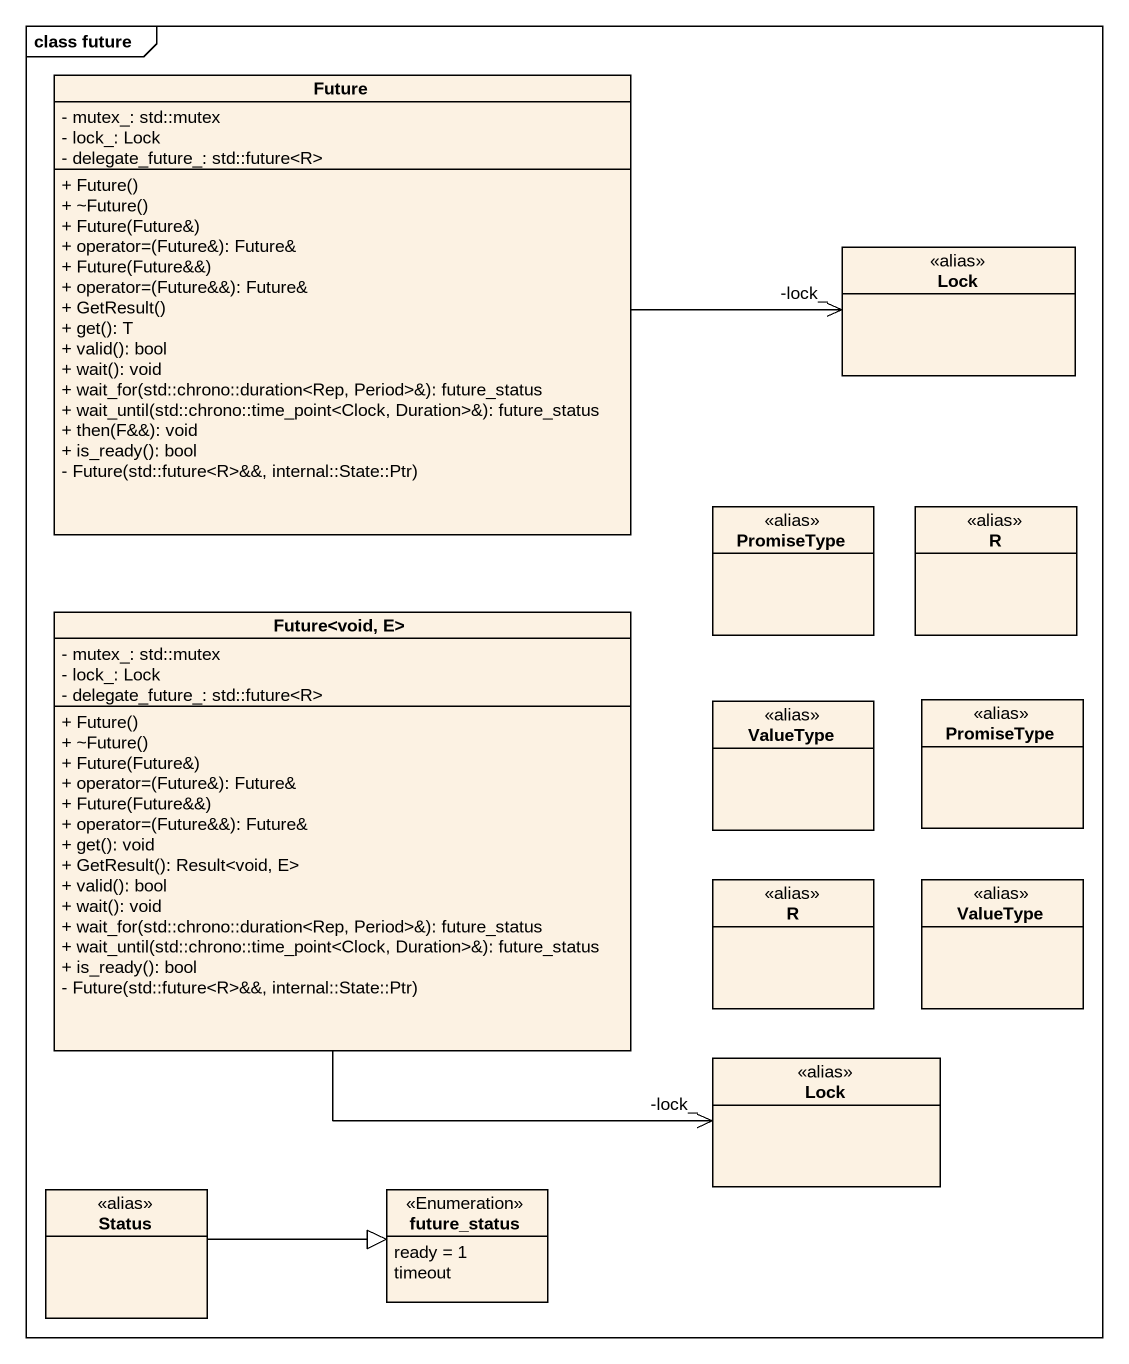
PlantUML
@startuml
mainframe class future
hide circle
hide empty members
skinparam classAttributeIconSize 0
class Future {
  - mutex_: std::mutex
  - lock_: Lock
  - delegate_future_: std::future<R>
  + Future()
  + ~Future()
  + Future(Future&)
  + operator=(Future&): Future&
  + Future(Future&&)
  + operator=(Future&&): Future&
  + GetResult()
  + get(): T
  + valid(): bool
  + wait(): void
  + wait_for(std::chrono::duration<Rep, Period>&): future_status
  + wait_until(std::chrono::time_point<Clock, Duration>&): future_status
  + then(F&&): void
  + is_ready(): bool
  - Future(std::future<R>&&, internal::State::Ptr)
}
class Lock <<alias>>
class PromiseType <<alias>>
class R <<alias>>
class "Future<void, E>" as Future_void_E {
  - mutex_: std::mutex
  - lock_: Lock
  - delegate_future_: std::future<R>
  + Future()
  + ~Future()
  + Future(Future&)
  + operator=(Future&): Future&
  + Future(Future&&)
  + operator=(Future&&): Future&
  + get(): void
  + GetResult(): Result<void, E>
  + valid(): bool
  + wait(): void
  + wait_for(std::chrono::duration<Rep, Period>&): future_status
  + wait_until(std::chrono::time_point<Clock, Duration>&): future_status
  + is_ready(): bool
  - Future(std::future<R>&&, internal::State::Ptr)
}
class ValueType <<alias>>
class "PromiseType" as PromiseType_2 <<alias>>
class "R" as R_2 <<alias>>
class "ValueType" as ValueType_2 <<alias>>
class "Lock" as Lock_2 <<alias>>
class Status <<alias>>
enum future_status <<Enumeration>> {
  ready = 1
  timeout
}
Future -right-> "-lock_" Lock
Future_void_E --> "-lock_" Lock_2
Status -right-|> future_status
@enduml
